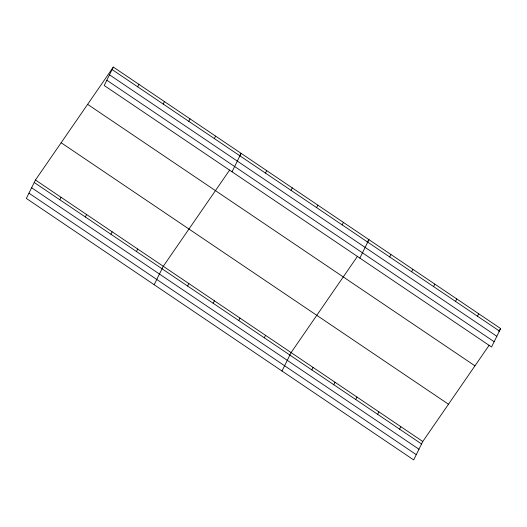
<?xml version="1.0" encoding="UTF-8"?>
<svg xmlns="http://www.w3.org/2000/svg" width="527" height="527" viewBox="0 0 527 527"><rect width="100%" height="100%" fill="white"/><g stroke="black" fill="none" stroke-linecap="round" stroke-linejoin="round"><path stroke-width="0.79" d="M113.325 67.081L104.214 85.506L491.546 346.99L500.65 328.565L113.325 67.081L35.454 180.01L26.35 198.435L413.675 459.919L422.786 441.494L489.181 345.205M59.795 199.74L61.02 197.269M137.666 86.81L138.884 84.333M85.361 216.999L86.586 214.529M163.225 104.069L164.45 101.592M110.927 234.258L112.146 231.788M188.791 121.322L190.016 118.852M136.486 251.517L137.712 249.04M214.357 138.581L215.576 136.111M154.167 284.725L163.271 266.3L229.667 170.004M232.032 171.795L241.142 153.37L239.304 156.032M187.619 286.029L188.837 283.559M265.483 173.1L266.702 170.629M213.178 303.288L214.403 300.818M291.042 190.359L292.268 187.882M238.744 320.548L239.963 318.077M316.608 207.618L317.834 205.141M264.304 337.807L265.529 335.337M342.175 224.871L343.393 222.401M281.985 371.015L291.095 352.589L357.49 256.293M359.855 258.085L368.959 239.66L367.121 242.321M311.819 369.882L313.038 367.411M389.684 256.952L390.909 254.475M333.769 384.703L334.988 382.227M411.633 271.767L412.858 269.297M355.718 399.519L356.937 397.042M433.583 286.583L434.801 284.112M377.661 414.334L378.887 411.864M455.532 301.404L456.751 298.928M399.611 429.156L400.836 426.679M477.482 316.22L478.7 313.749M498.812 331.226L500.65 328.565M112.099 69.551L499.425 331.035M109.497 74.814L496.829 336.305M106.816 80.236L494.148 341.727M87.627 104.346L474.952 365.83M61.152 142.745L448.477 404.229M35.454 180.01L422.786 441.494M34.235 182.48L421.56 443.971M31.633 187.75L418.958 449.235M28.952 193.172L416.277 454.656"/></g></svg>
